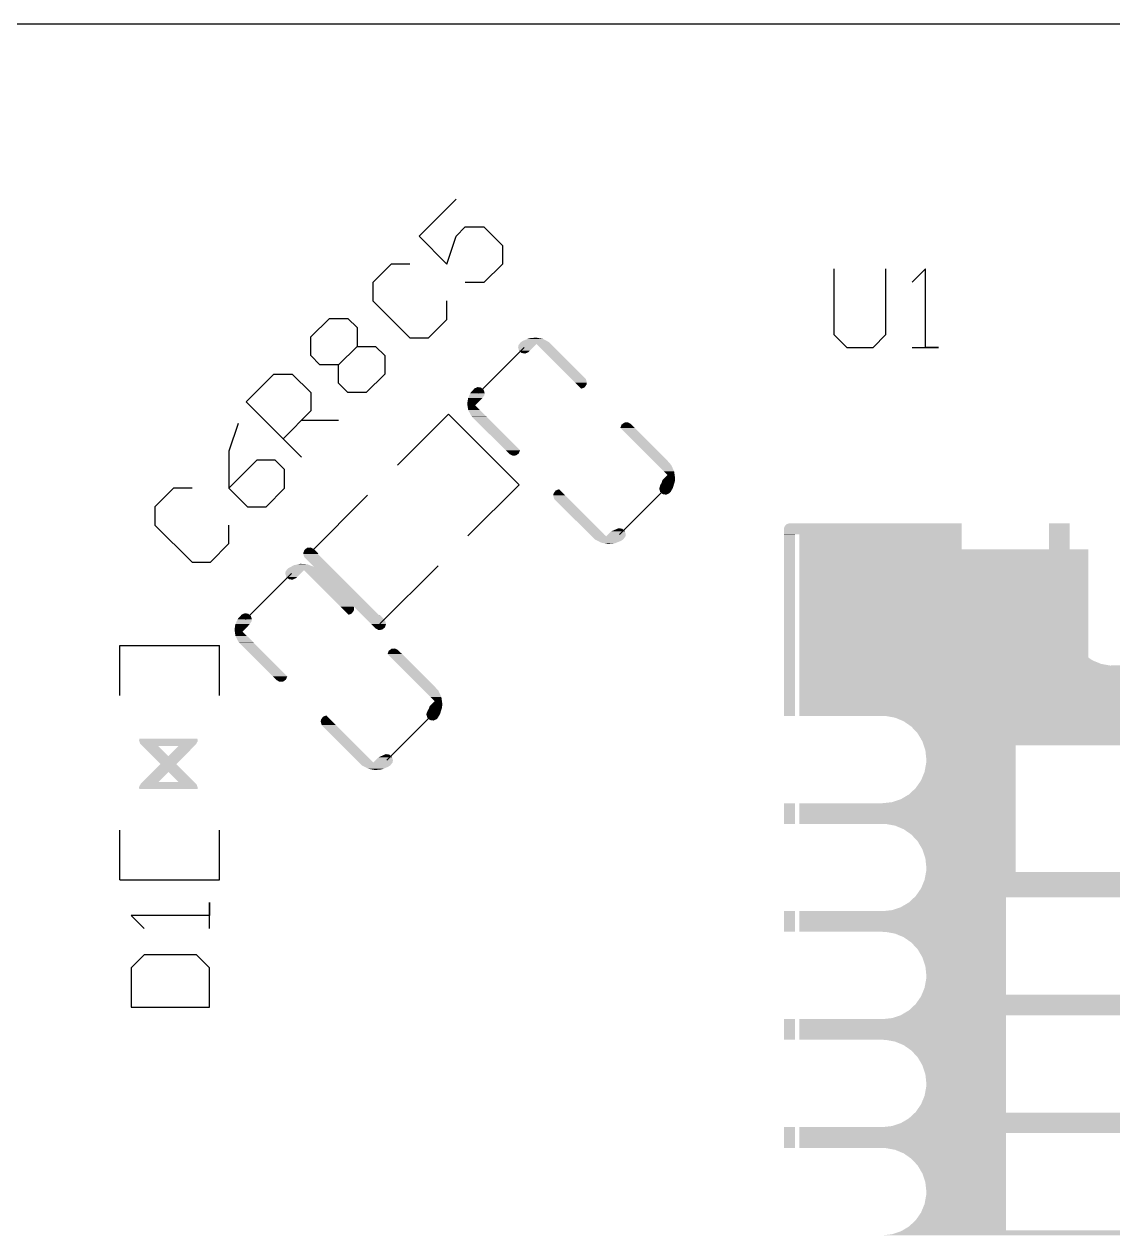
# Model space of a CAD drawing. Extents: x 0 to 3.48, y -0.08 to 2.34.
# Drawn here: x 0.7973 to 1.234, y 1.6562 to 2.1417 of the extents above; entities that cross this region are included whole.
import ezdxf

# ---------------------------------------------------------------- set-up
doc = ezdxf.new("R2010")
doc.units = 0
for name, color, linetype in [('GBS', 7, 'Continuous'), ('GKO', 7, 'Continuous'), ('GTO', 7, 'Continuous')]:
    doc.layers.add(name, color=color, linetype=linetype)

msp = doc.modelspace()

# ---------------------------------------------------------------- linework, layer by layer
at = {"layer": 'GBS'}
msp.add_lwpolyline([(2.342, 2.1417), (0.5714, 2.1417), (0.5602, 2.1334), (0.5049, 2.0881), (0.452, 2.04), (0.4014, 1.9895), (0.3533, 1.9365), (0.308, 1.8812), (0.2654, 1.8237), (0.2256, 1.7643), (0.1889, 1.7029), (0.1552, 1.6398), (0.1246, 1.5752), (0.0972, 1.5091), (0.0731, 1.4418), (0.0524, 1.3733), (0.035, 1.304), (0.021, 1.2338), (0.0105, 1.1631)], dxfattribs=at)
msp.add_lwpolyline([(2.342, 2.1417), (0.5714, 2.1417), (0.5602, 2.1334), (0.5049, 2.0881), (0.452, 2.04), (0.4014, 1.9895), (0.3533, 1.9365), (0.308, 1.8812), (0.2654, 1.8237), (0.2256, 1.7643), (0.1889, 1.7029), (0.1552, 1.6398), (0.1246, 1.5752), (0.0972, 1.5091), (0.0731, 1.4418), (0.0524, 1.3733), (0.035, 1.304), (0.021, 1.2338), (0.0105, 1.1631)], dxfattribs=at)
for points in [[(1.15005, 1.87285), (1.15005, 1.93115), (1.22415, 1.87285), (1.22415, 1.93115)], [(1.15006, 1.93115), (1.15006, 1.93115), (1.22415, 1.93115), (1.15006, 1.93115)]]:
    msp.add_solid(points, dxfattribs=at)
at = {"layer": 'GKO'}
msp.add_lwpolyline([(2.342, 2.1417), (0.5714, 2.1417), (0.5602, 2.1334), (0.5049, 2.0881), (0.452, 2.04), (0.4014, 1.9895), (0.3533, 1.9365), (0.308, 1.8812), (0.2654, 1.8237), (0.2256, 1.7643), (0.1889, 1.7029), (0.1552, 1.6398), (0.1246, 1.5752), (0.0972, 1.5091), (0.0731, 1.4418), (0.0524, 1.3733), (0.035, 1.304), (0.021, 1.2338), (0.0105, 1.1631)], dxfattribs=at)
msp.add_lwpolyline([(2.342, 2.1417), (0.5714, 2.1417), (0.5602, 2.1334), (0.5049, 2.0881), (0.452, 2.04), (0.4014, 1.9895), (0.3533, 1.9365), (0.308, 1.8812), (0.2654, 1.8237), (0.2256, 1.7643), (0.1889, 1.7029), (0.1552, 1.6398), (0.1246, 1.5752), (0.0972, 1.5091), (0.0731, 1.4418), (0.0524, 1.3733), (0.035, 1.304), (0.021, 1.2338), (0.0105, 1.1631)], dxfattribs=at)
at = {"layer": 'GTO'}
for points in [[(0.9705, 2.0715), (0.9557, 2.0567), (0.9668, 2.0455), (0.9705, 2.0567), (0.9742, 2.0604), (0.9817, 2.0604), (0.9891, 2.053), (0.9891, 2.0455), (0.9817, 2.0381), (0.9742, 2.0381)], [(0.952, 2.0455), (0.9445, 2.0455), (0.9371, 2.0381), (0.9371, 2.0307), (0.952, 2.0159), (0.9594, 2.0159), (0.9668, 2.0233), (0.9668, 2.0307)], [(1.1221, 2.0436), (1.1221, 2.0173), (1.1273, 2.0121), (1.1378, 2.0121), (1.143, 2.0173), (1.143, 2.0436)], [(1.1535, 2.0121), (1.164, 2.0121), (1.1588, 2.0121), (1.1588, 2.0436), (1.1535, 2.0383)], [(0.9122, 2.0088), (0.9122, 2.0163), (0.9197, 2.0237), (0.9271, 2.0237), (0.9308, 2.02), (0.9308, 2.0125), (0.9382, 2.0125), (0.9419, 2.0088), (0.9419, 2.0014), (0.9345, 1.994), (0.9271, 1.994), (0.9234, 1.9977), (0.9234, 2.0051), (0.9159, 2.0051), (0.9122, 2.0088)], [(0.9234, 2.0051), (0.9308, 2.0125)], [(0.9795, 1.9937), (0.9979, 2.0121)], [(0.9085, 1.968), (0.8863, 1.9903), (0.8974, 2.0014), (0.9048, 2.0014), (0.9122, 1.994), (0.9122, 1.9866), (0.9011, 1.9754)], [(0.8831, 1.9816), (0.8794, 1.9705), (0.8794, 1.9556), (0.8868, 1.9482), (0.8943, 1.9482), (0.9017, 1.9556), (0.9017, 1.9631), (0.898, 1.9668), (0.8906, 1.9668), (0.8794, 1.9556)], [(0.9085, 1.9829), (0.9234, 1.9829)], [(0.947, 1.9648), (0.9675, 1.9853)], [(0.9675, 1.9853), (0.9958, 1.957)], [(0.9753, 1.9365), (0.9958, 1.957)], [(0.8646, 1.9556), (0.8572, 1.9556), (0.8497, 1.9482), (0.8497, 1.9408), (0.8646, 1.926), (0.872, 1.926), (0.8794, 1.9334), (0.8794, 1.9408)], [(0.9117, 1.9294), (0.935, 1.9528)], [(1.0361, 1.9371), (1.0545, 1.9555)], [(0.9399, 1.9012), (0.9633, 1.9245)], [(0.8861, 1.903), (0.9045, 1.9214)], [(0.8356, 1.8925), (0.8756, 1.8925)], [(0.8356, 1.8725), (0.8356, 1.8925)], [(0.8756, 1.8725), (0.8756, 1.8925)], [(0.9427, 1.8465), (0.9611, 1.8649)], [(0.8356, 1.7985), (0.8356, 1.8185)], [(0.8756, 1.7985), (0.8756, 1.8185)], [(0.8356, 1.7985), (0.8756, 1.7985)], [(0.8716, 1.779), (0.8716, 1.7895), (0.8716, 1.7843), (0.8402, 1.7843), (0.8454, 1.779)], [(0.8402, 1.7475), (0.8716, 1.7475), (0.8716, 1.7633), (0.8664, 1.7685), (0.8454, 1.7685), (0.8402, 1.7633), (0.8402, 1.7475)]]:
    msp.add_lwpolyline(points, dxfattribs=at)
for points in [[(0.99726, 2.01468), (0.99928, 2.01552), (1.00688, 2.01468), (1.00525, 2.01552)], [(0.99928, 2.01552), (0.9998, 2.01574), (1.00525, 2.01552), (1.00408, 2.01574)], [(0.9998, 2.01574), (1.00254, 2.01602), (1.00408, 2.01574), (1.00254, 2.01602)], [(0.9954, 2.0121), (0.99556, 2.01297), (1.00148, 2.0121), (1.00235, 2.01297)], [(0.99579, 2.01076), (0.9954, 2.0121), (1.00014, 2.01076), (1.00148, 2.0121)], [(0.99556, 2.01297), (0.99589, 2.01341), (1.00235, 2.01297), (1.0028, 2.01341)], [(0.99632, 2.0103), (0.99579, 2.01076), (0.99968, 2.0103), (1.00014, 2.01076)], [(0.99589, 2.01341), (0.99639, 2.01409), (1.00858, 2.01341), (1.00787, 2.01409)], [(0.99653, 2.01011), (0.99632, 2.0103), (0.99941, 2.01011), (0.99968, 2.0103)], [(0.99639, 2.01409), (0.99664, 2.01426), (1.00787, 2.01409), (1.0077, 2.01426)], [(0.99685, 2.00983), (0.99653, 2.01011), (0.99875, 2.00983), (0.99941, 2.01011)], [(0.99664, 2.01426), (0.99726, 2.01468), (1.0077, 2.01426), (1.00688, 2.01468)], [(1.00387, 2.01235), (1.00281, 2.01341), (1.00969, 2.01235), (1.00858, 2.01341)], [(1.00388, 2.01234), (1.00387, 2.01235), (1.00969, 2.01234), (1.00969, 2.01235)], [(1.01645, 1.99977), (1.00388, 2.01234), (1.02227, 1.99977), (1.00969, 2.01234)], [(0.99823, 2.00962), (0.99685, 2.00983), (0.99823, 2.00962), (0.99875, 2.00983)], [(0.97737, 1.99504), (0.97791, 1.99563), (0.98161, 1.99504), (0.98094, 1.99563)], [(0.97791, 1.99563), (0.97869, 1.99597), (0.98094, 1.99563), (0.98056, 1.99597)], [(0.97869, 1.99597), (0.97917, 1.99618), (0.98056, 1.99597), (0.97917, 1.99618)], [(1.01688, 1.99934), (1.01645, 1.99977), (1.02261, 1.99934), (1.02227, 1.99977)], [(1.01822, 1.998), (1.01688, 1.99934), (1.023, 1.998), (1.02261, 1.99934)], [(1.01908, 1.99714), (1.01822, 1.998), (1.02285, 1.99714), (1.023, 1.998)], [(1.02021, 1.99601), (1.01908, 1.99714), (1.02202, 1.99601), (1.02285, 1.99714)], [(1.02071, 1.99551), (1.02021, 1.99601), (1.02072, 1.99551), (1.02202, 1.99601)], [(1.02071, 1.99551), (1.02071, 1.99551), (1.02071, 1.99551), (1.02072, 1.99551)], [(0.975, 1.98945), (0.97525, 1.99112), (0.97884, 1.98945), (0.9805, 1.99112)], [(0.97525, 1.99112), (0.97526, 1.99118), (0.9805, 1.99112), (0.98054, 1.99118)], [(0.97526, 1.99118), (0.97534, 1.99177), (0.98054, 1.99118), (0.98109, 1.99177)], [(0.97534, 1.99177), (0.97535, 1.99179), (0.98109, 1.99177), (0.98111, 1.99179)], [(0.97535, 1.99179), (0.9759, 1.99293), (0.98111, 1.99179), (0.98188, 1.99293)], [(0.9759, 1.99293), (0.97628, 1.9937), (0.98188, 1.99293), (0.982, 1.9937)], [(0.97628, 1.9937), (0.97646, 1.99406), (0.982, 1.9937), (0.9819, 1.99406)], [(0.97646, 1.99406), (0.97737, 1.99504), (0.9819, 1.99406), (0.98161, 1.99504)], [(0.9751, 1.98881), (0.975, 1.98945), (0.97819, 1.98881), (0.97884, 1.98945)], [(0.9751, 1.9888), (0.9751, 1.98881), (0.97819, 1.9888), (0.97819, 1.98881)], [(0.9751, 1.98879), (0.9751, 1.9888), (0.97819, 1.98879), (0.97819, 1.9888)], [(0.9754, 1.98696), (0.9751, 1.98879), (0.98002, 1.98696), (0.97819, 1.98879)], [(0.97655, 1.98472), (0.9754, 1.98696), (0.98226, 1.98472), (0.98002, 1.98696)], [(0.97689, 1.98428), (0.97655, 1.98472), (0.9827, 1.98428), (0.98226, 1.98472)], [(0.97704, 1.98413), (0.97689, 1.98428), (0.98286, 1.98413), (0.9827, 1.98428)], [(0.99046, 1.9708), (0.97704, 1.98413), (0.99618, 1.9708), (0.98286, 1.98413)], [(1.03641, 1.97981), (1.03692, 1.98113), (1.04221, 1.97981), (1.04091, 1.98113)], [(1.03692, 1.98113), (1.03725, 1.98136), (1.04091, 1.98113), (1.04068, 1.98136)], [(1.03725, 1.98136), (1.03805, 1.98195), (1.04068, 1.98136), (1.03961, 1.98195)], [(1.03805, 1.98195), (1.03945, 1.98204), (1.03961, 1.98195), (1.03945, 1.98204)], [(1.04893, 1.96729), (1.03641, 1.97981), (1.05465, 1.96729), (1.04222, 1.97981)], [(1.03641, 1.97981), (1.03641, 1.97981), (1.04222, 1.97981), (1.04221, 1.97981)], [(0.99168, 1.96959), (0.99046, 1.9708), (0.99569, 1.96959), (0.99618, 1.9708)], [(0.99194, 1.96933), (0.99168, 1.96959), (0.99534, 1.96933), (0.99569, 1.96959)], [(0.99299, 1.96875), (0.99194, 1.96933), (0.99457, 1.96875), (0.99534, 1.96933)], [(0.99317, 1.96866), (0.99299, 1.96875), (0.99317, 1.96866), (0.99457, 1.96875)], [(1.04921, 1.96701), (1.04893, 1.96729), (1.05499, 1.96701), (1.05465, 1.96729)], [(1.05128, 1.96494), (1.04921, 1.96701), (1.05682, 1.96494), (1.05499, 1.96701)], [(1.05379, 1.96243), (1.05128, 1.96494), (1.05798, 1.96243), (1.05682, 1.96494)], [(1.05532, 1.9609), (1.05379, 1.96243), (1.05821, 1.9609), (1.05798, 1.96243)], [(1.05203, 1.95557), (1.05249, 1.95698), (1.05745, 1.95557), (1.05788, 1.95698)], [(1.05249, 1.95698), (1.05294, 1.95773), (1.05788, 1.95698), (1.05812, 1.95773)], [(1.05294, 1.95773), (1.05309, 1.95821), (1.05812, 1.95773), (1.05827, 1.95821)], [(1.05309, 1.95821), (1.05331, 1.95889), (1.05827, 1.95821), (1.05832, 1.95889)], [(1.05331, 1.95889), (1.05412, 1.9597), (1.05832, 1.95889), (1.05838, 1.9597)], [(1.05412, 1.9597), (1.05532, 1.96089), (1.05838, 1.9597), (1.05821, 1.96089)], [(1.05532, 1.96089), (1.05532, 1.9609), (1.05821, 1.96089), (1.05821, 1.9609)], [(1.0095, 1.9527), (1.00965, 1.95356), (1.01428, 1.9527), (1.01342, 1.95356)], [(1.00989, 1.95136), (1.0095, 1.9527), (1.01563, 1.95136), (1.01428, 1.9527)], [(1.00965, 1.95356), (1.01048, 1.95469), (1.01342, 1.95356), (1.0123, 1.95469)], [(1.01048, 1.95469), (1.01179, 1.95519), (1.0123, 1.95469), (1.01179, 1.95519)], [(1.052, 1.9555), (1.05203, 1.95557), (1.0574, 1.9555), (1.05745, 1.95557)], [(1.05239, 1.95416), (1.052, 1.9555), (1.0566, 1.95416), (1.0574, 1.9555)], [(1.05255, 1.95402), (1.05239, 1.95416), (1.05651, 1.95402), (1.0566, 1.95416)], [(1.05304, 1.95359), (1.05255, 1.95402), (1.05611, 1.95359), (1.05651, 1.95402)], [(1.05345, 1.95323), (1.05304, 1.95359), (1.05531, 1.95323), (1.05611, 1.95359)], [(1.05483, 1.95302), (1.05345, 1.95323), (1.05483, 1.95302), (1.05531, 1.95323)], [(1.01024, 1.95093), (1.00989, 1.95136), (1.01606, 1.95093), (1.01563, 1.95136)], [(1.02431, 1.93696), (1.01024, 1.95093), (1.03003, 1.93696), (1.01606, 1.95093)], [(1.03152, 1.9371), (1.03271, 1.93829), (1.0386, 1.9371), (1.03825, 1.93829)], [(1.03271, 1.93829), (1.03307, 1.93844), (1.03825, 1.93829), (1.03821, 1.93844)], [(1.03307, 1.93844), (1.03462, 1.93911), (1.03821, 1.93844), (1.03745, 1.93911)], [(1.03462, 1.93911), (1.03525, 1.93937), (1.03745, 1.93911), (1.03716, 1.93937)], [(1.03525, 1.93937), (1.03577, 1.93958), (1.03716, 1.93937), (1.03577, 1.93958)], [(1.10205, 1.9393), (1.10221, 1.94012), (1.1734, 1.9393), (1.1734, 1.94012)], [(1.10205, 1.93705), (1.10205, 1.9393), (1.1734, 1.93705), (1.1734, 1.9393)], [(1.10221, 1.94012), (1.10303, 1.94116), (1.1734, 1.94012), (1.1734, 1.94116)], [(1.10303, 1.94116), (1.1043, 1.94155), (1.1734, 1.94116), (1.1734, 1.94155)], [(1.1043, 1.94155), (1.1043, 1.94155), (1.1734, 1.94155), (1.1043, 1.94155)], [(1.2084, 1.9019), (1.2084, 1.94155), (1.2167, 1.9019), (1.2167, 1.94155)], [(1.2084, 1.94155), (1.2084, 1.94155), (1.2167, 1.94155), (1.2084, 1.94155)], [(1.02431, 1.93695), (1.02431, 1.93696), (1.03003, 1.93695), (1.03003, 1.93696)], [(1.025, 1.93629), (1.02431, 1.93695), (1.0307, 1.93629), (1.03003, 1.93695)], [(1.02509, 1.9362), (1.025, 1.93629), (1.03843, 1.9362), (1.03845, 1.93629)], [(1.02624, 1.93509), (1.02509, 1.9362), (1.03758, 1.93509), (1.03843, 1.9362)], [(1.0263, 1.93503), (1.02624, 1.93509), (1.0375, 1.93503), (1.03758, 1.93509)], [(1.02723, 1.93454), (1.0263, 1.93503), (1.03676, 1.93454), (1.0375, 1.93503)], [(1.02875, 1.93376), (1.02723, 1.93454), (1.03483, 1.93376), (1.03676, 1.93454)], [(1.03006, 1.9335), (1.02875, 1.93376), (1.03421, 1.9335), (1.03483, 1.93376)], [(1.03146, 1.93323), (1.03006, 1.9335), (1.03146, 1.93323), (1.03421, 1.9335)], [(1.03071, 1.93629), (1.03152, 1.9371), (1.03845, 1.93629), (1.0386, 1.9371)], [(1.10205, 1.93704), (1.10205, 1.93705), (1.10655, 1.93704), (1.10656, 1.93705)], [(1.10205, 1.93705), (1.10205, 1.93705), (1.10656, 1.93705), (1.10824, 1.93705)], [(1.10205, 1.8643), (1.10205, 1.93704), (1.10655, 1.8643), (1.10655, 1.93704)], [(1.10825, 1.93704), (1.10824, 1.93705), (1.1734, 1.93704), (1.1734, 1.93705)], [(1.10825, 1.9019), (1.10825, 1.93704), (1.1734, 1.9019), (1.1734, 1.93704)], [(0.9092, 1.9294), (0.90921, 1.92961), (0.91524, 1.9294), (0.91502, 1.92961)], [(0.90921, 1.92938), (0.9092, 1.9294), (0.91526, 1.92938), (0.91524, 1.9294)], [(0.90921, 1.92961), (0.90972, 1.93092), (0.91502, 1.92961), (0.91372, 1.93092)], [(0.90926, 1.92921), (0.90921, 1.92938), (0.91509, 1.92921), (0.91526, 1.92938)], [(0.90926, 1.9292), (0.90926, 1.92921), (0.91509, 1.9292), (0.91509, 1.92921)], [(0.90926, 1.92919), (0.90926, 1.9292), (0.91509, 1.92919), (0.91509, 1.9292)], [(0.90959, 1.92806), (0.90926, 1.92919), (0.91623, 1.92806), (0.91509, 1.92919)], [(0.90993, 1.92763), (0.90959, 1.92806), (0.91665, 1.92763), (0.91623, 1.92806)], [(0.90972, 1.93092), (0.91005, 1.93117), (0.91372, 1.93092), (0.91347, 1.93117)], [(0.91345, 1.92412), (0.90993, 1.92763), (0.92017, 1.92412), (0.91665, 1.92763)], [(0.91005, 1.93117), (0.91084, 1.93175), (0.91347, 1.93117), (0.91241, 1.93175)], [(0.91084, 1.93175), (0.91224, 1.93184), (0.91241, 1.93175), (0.91224, 1.93184)], [(0.90216, 1.92227), (0.90249, 1.92271), (0.90905, 1.92227), (0.9095, 1.92271)], [(0.90249, 1.92271), (0.90299, 1.92339), (0.92157, 1.92271), (0.92089, 1.92339)], [(0.90299, 1.92339), (0.90429, 1.9241), (0.92089, 1.92339), (0.92018, 1.9241)], [(0.90429, 1.9241), (0.90543, 1.92473), (0.91344, 1.9241), (0.91181, 1.92473)], [(0.90543, 1.92473), (0.90712, 1.9251), (0.91181, 1.92473), (0.91087, 1.9251)], [(0.90712, 1.9251), (0.90812, 1.92531), (0.91087, 1.9251), (0.90812, 1.92531)], [(0.92415, 1.90807), (0.90951, 1.92271), (0.93621, 1.90807), (0.92157, 1.92271)], [(0.91344, 1.9241), (0.91345, 1.92411), (0.92018, 1.9241), (0.92017, 1.92411)], [(0.91345, 1.92411), (0.91345, 1.92412), (0.92017, 1.92411), (0.92017, 1.92412)], [(0.902, 1.9214), (0.90216, 1.92227), (0.90818, 1.9214), (0.90905, 1.92227)], [(0.90239, 1.92006), (0.902, 1.9214), (0.90684, 1.92006), (0.90818, 1.9214)], [(0.90274, 1.91975), (0.90239, 1.92006), (0.90653, 1.91975), (0.90684, 1.92006)], [(0.90313, 1.91941), (0.90274, 1.91975), (0.90601, 1.91941), (0.90653, 1.91975)], [(0.90345, 1.91913), (0.90313, 1.91941), (0.90535, 1.91913), (0.90601, 1.91941)], [(0.90483, 1.91892), (0.90345, 1.91913), (0.90483, 1.91892), (0.90535, 1.91913)], [(0.92416, 1.90807), (0.92415, 1.90807), (0.92948, 1.90807), (0.9295, 1.90807)], [(0.92492, 1.9073), (0.92416, 1.90807), (0.9296, 1.9073), (0.92948, 1.90807)], [(0.93298, 1.90459), (0.9295, 1.90807), (0.9397, 1.90459), (0.93621, 1.90807)], [(0.88289, 1.903), (0.88307, 1.90336), (0.8886, 1.903), (0.8885, 1.90336)], [(0.88307, 1.90336), (0.88397, 1.90434), (0.8885, 1.90336), (0.88821, 1.90434)], [(0.88397, 1.90434), (0.8845, 1.90492), (0.88821, 1.90434), (0.88755, 1.90492)], [(0.8845, 1.90492), (0.88529, 1.90527), (0.88755, 1.90492), (0.88716, 1.90527)], [(0.88529, 1.90527), (0.88577, 1.90548), (0.88716, 1.90527), (0.88577, 1.90548)], [(0.92569, 1.90653), (0.92492, 1.9073), (0.92948, 1.90653), (0.9296, 1.9073)], [(0.92685, 1.90537), (0.92569, 1.90653), (0.92869, 1.90537), (0.92948, 1.90653)], [(0.9274, 1.90482), (0.92685, 1.90537), (0.92741, 1.90482), (0.92869, 1.90537)], [(0.9274, 1.90482), (0.9274, 1.90482), (0.9274, 1.90482), (0.92741, 1.90482)], [(0.9346, 1.90297), (0.93298, 1.90459), (0.94167, 1.90297), (0.94005, 1.90459)], [(0.93971, 1.90459), (0.93988, 1.90476), (0.94005, 1.90459), (0.93988, 1.90476)], [(0.88163, 1.8988), (0.88184, 1.9002), (0.88558, 1.8988), (0.88699, 1.9002)], [(0.88175, 1.89811), (0.88163, 1.8988), (0.88489, 1.89811), (0.88558, 1.8988)], [(0.88184, 1.9002), (0.88188, 1.9005), (0.88699, 1.9002), (0.88717, 1.9005)], [(0.88188, 1.9005), (0.88197, 1.90108), (0.88717, 1.9005), (0.8877, 1.90108)], [(0.88197, 1.90109), (0.88253, 1.90224), (0.88771, 1.90109), (0.88848, 1.90224)], [(0.88197, 1.90108), (0.88197, 1.90109), (0.8877, 1.90108), (0.88771, 1.90109)], [(0.88253, 1.90224), (0.88289, 1.903), (0.88848, 1.90224), (0.8886, 1.903)], [(0.93502, 1.90254), (0.9346, 1.90297), (0.94201, 1.90254), (0.94167, 1.90297)], [(0.93637, 1.9012), (0.93502, 1.90254), (0.9424, 1.9012), (0.94201, 1.90254)], [(0.93658, 1.90099), (0.93637, 1.9012), (0.94239, 1.90099), (0.9424, 1.9012)], [(0.93789, 1.89968), (0.93658, 1.90099), (0.94189, 1.89968), (0.94239, 1.90099)], [(0.93813, 1.89943), (0.93789, 1.89968), (0.94155, 1.89943), (0.94189, 1.89968)], [(0.93919, 1.89885), (0.93813, 1.89943), (0.94076, 1.89885), (0.94155, 1.89943)], [(0.93936, 1.89876), (0.93919, 1.89885), (0.93936, 1.89876), (0.94076, 1.89885)], [(1.10825, 1.89819), (1.10825, 1.9019), (1.17381, 1.89819), (1.1734, 1.9019)], [(1.2079, 1.89819), (1.20822, 1.89944), (1.21711, 1.89819), (1.21697, 1.89944)], [(1.20822, 1.89944), (1.2084, 1.9019), (1.21697, 1.89944), (1.2167, 1.9019)], [(0.88175, 1.8981), (0.88175, 1.89811), (0.88489, 1.8981), (0.88489, 1.89811)], [(0.88175, 1.89809), (0.88175, 1.8981), (0.88489, 1.89809), (0.88489, 1.8981)], [(0.88203, 1.89631), (0.88175, 1.89809), (0.88667, 1.89631), (0.88489, 1.89809)], [(0.88318, 1.89408), (0.88203, 1.89631), (0.88891, 1.89408), (0.88667, 1.89631)], [(0.88348, 1.8937), (0.88318, 1.89408), (0.88928, 1.8937), (0.88891, 1.89408)], [(0.88363, 1.89353), (0.88348, 1.8937), (0.88945, 1.89353), (0.88928, 1.8937)], [(0.89698, 1.88019), (0.88363, 1.89353), (0.90279, 1.88019), (0.88945, 1.89353)], [(1.10825, 1.89464), (1.10825, 1.89819), (1.175, 1.89464), (1.17381, 1.89819)], [(1.10825, 1.89144), (1.10825, 1.89464), (1.17691, 1.89144), (1.175, 1.89464)], [(1.20562, 1.89248), (1.2067, 1.89464), (1.21959, 1.89248), (1.2183, 1.89464)], [(1.2067, 1.89464), (1.20729, 1.89582), (1.2183, 1.89464), (1.2179, 1.89582)], [(1.20729, 1.89582), (1.2079, 1.89819), (1.2179, 1.89582), (1.21711, 1.89819)], [(0.94301, 1.88911), (0.94351, 1.89041), (0.94884, 1.88911), (0.94753, 1.89041)], [(0.95543, 1.87669), (0.94301, 1.88911), (0.96135, 1.87669), (0.94884, 1.88911)], [(0.94351, 1.89041), (0.94387, 1.89067), (0.94753, 1.89041), (0.94726, 1.89067)], [(0.94387, 1.89067), (0.94464, 1.89124), (0.94726, 1.89067), (0.94621, 1.89124)], [(0.94464, 1.89124), (0.94603, 1.89134), (0.94621, 1.89124), (0.94603, 1.89134)], [(1.10825, 1.88871), (1.10825, 1.89144), (1.17947, 1.88871), (1.17691, 1.89144)], [(1.10825, 1.88658), (1.10825, 1.88871), (1.18254, 1.88658), (1.17947, 1.88871)], [(1.20036, 1.88723), (1.20219, 1.88871), (1.2249, 1.88723), (1.22277, 1.88871)], [(1.20219, 1.88871), (1.20327, 1.88958), (1.22277, 1.88871), (1.22195, 1.88958)], [(1.20327, 1.88958), (1.20477, 1.89144), (1.22195, 1.88958), (1.22021, 1.89144)], [(1.20477, 1.89144), (1.20562, 1.89248), (1.22021, 1.89144), (1.21959, 1.89248)], [(1.10825, 1.88516), (1.10825, 1.88658), (1.18599, 1.88516), (1.18254, 1.88658)], [(1.10825, 1.8845), (1.10825, 1.88516), (1.18967, 1.8845), (1.18599, 1.88516)], [(1.10825, 1.8643), (1.10825, 1.8845), (1.80115, 1.8643), (1.80115, 1.8845)], [(1.18967, 1.8845), (1.1934, 1.88463), (1.23297, 1.8845), (1.23221, 1.88463)], [(1.1934, 1.88463), (1.19545, 1.88516), (1.23221, 1.88463), (1.22929, 1.88516)], [(1.19545, 1.88516), (1.19702, 1.88556), (1.22929, 1.88516), (1.22832, 1.88556)], [(1.19702, 1.88556), (1.19906, 1.88658), (1.22832, 1.88556), (1.22584, 1.88658)], [(1.19906, 1.88658), (1.20036, 1.88723), (1.22584, 1.88658), (1.2249, 1.88723)], [(1.23297, 1.8845), (1.2367, 1.88463), (1.27627, 1.8845), (1.27551, 1.88463)], [(0.89829, 1.87888), (0.89698, 1.88019), (0.90229, 1.87888), (0.90279, 1.88019)], [(0.89853, 1.87863), (0.89829, 1.87888), (0.90195, 1.87863), (0.90229, 1.87888)], [(0.89959, 1.87805), (0.89853, 1.87863), (0.90116, 1.87805), (0.90195, 1.87863)], [(0.89976, 1.87796), (0.89959, 1.87805), (0.89976, 1.87796), (0.90116, 1.87805)], [(0.95544, 1.87668), (0.95543, 1.87669), (0.96136, 1.87668), (0.96135, 1.87669)], [(0.95773, 1.87439), (0.95544, 1.87668), (0.96345, 1.87439), (0.96136, 1.87668)], [(0.96024, 1.87188), (0.95773, 1.87439), (0.96461, 1.87188), (0.96345, 1.87439)], [(0.96192, 1.8702), (0.96024, 1.87188), (0.96485, 1.8702), (0.96461, 1.87188)], [(0.96086, 1.86914), (0.96192, 1.87019), (0.96501, 1.86914), (0.96485, 1.87019)], [(0.96192, 1.87019), (0.96192, 1.8702), (0.96485, 1.87019), (0.96485, 1.8702)], [(0.91711, 1.86393), (0.9184, 1.86448), (0.91895, 1.86393), (0.9184, 1.86448)], [(0.9586, 1.86498), (0.95861, 1.86508), (0.96406, 1.86498), (0.96409, 1.86508)], [(0.9586, 1.8649), (0.9586, 1.86498), (0.96401, 1.8649), (0.96406, 1.86498)], [(0.95899, 1.86356), (0.9586, 1.8649), (0.9632, 1.86356), (0.96401, 1.8649)], [(0.95861, 1.86508), (0.9591, 1.86639), (0.96409, 1.86508), (0.9645, 1.86639)], [(0.9591, 1.86639), (0.95955, 1.86714), (0.9645, 1.86639), (0.96474, 1.86714)], [(0.95955, 1.86714), (0.95971, 1.86762), (0.96474, 1.86714), (0.96488, 1.86762)], [(0.95971, 1.86762), (0.95991, 1.86818), (0.96488, 1.86762), (0.96493, 1.86818)], [(0.95991, 1.86818), (0.96086, 1.86914), (0.96493, 1.86818), (0.96501, 1.86914)], [(0.9162, 1.862), (0.91632, 1.86277), (0.92088, 1.862), (0.92011, 1.86277)], [(0.91659, 1.86066), (0.9162, 1.862), (0.92223, 1.86066), (0.92088, 1.862)], [(0.91632, 1.86277), (0.91711, 1.86393), (0.92011, 1.86277), (0.91895, 1.86393)], [(0.91693, 1.86023), (0.91659, 1.86066), (0.92265, 1.86023), (0.92223, 1.86066)], [(0.93091, 1.84626), (0.91693, 1.86023), (0.93663, 1.84626), (0.92265, 1.86023)], [(0.95916, 1.86341), (0.95899, 1.86356), (0.96311, 1.86341), (0.9632, 1.86356)], [(0.95964, 1.86299), (0.95916, 1.86341), (0.96271, 1.86299), (0.96311, 1.86341)], [(0.96005, 1.86263), (0.95964, 1.86299), (0.96191, 1.86263), (0.96271, 1.86299)], [(0.96143, 1.86242), (0.96005, 1.86263), (0.96143, 1.86242), (0.96191, 1.86263)], [(1.14299, 1.86425), (1.1417, 1.8643), (1.75926, 1.86425), (1.7597, 1.8643)], [(1.14491, 1.8639), (1.14299, 1.86425), (1.75599, 1.8639), (1.75926, 1.86425)], [(1.14666, 1.86358), (1.14491, 1.8639), (1.75503, 1.86358), (1.75599, 1.8639)], [(1.14873, 1.86272), (1.14666, 1.86358), (1.75244, 1.86272), (1.75503, 1.86358)], [(1.15011, 1.86215), (1.14873, 1.86272), (1.75147, 1.86215), (1.75244, 1.86272)], [(1.15202, 1.86082), (1.15011, 1.86215), (1.74923, 1.86082), (1.75147, 1.86215)], [(1.15318, 1.86001), (1.15202, 1.86082), (1.74836, 1.86001), (1.74923, 1.86082)], [(1.15479, 1.85828), (1.15318, 1.86001), (1.74649, 1.85828), (1.74836, 1.86001)], [(0.84335, 1.8545), (0.84346, 1.8552), (0.86685, 1.8545), (0.86674, 1.8552)], [(0.84346, 1.8552), (0.84346, 1.8552), (0.86674, 1.8552), (0.84346, 1.8552)], [(1.15572, 1.85728), (1.15479, 1.85828), (1.74579, 1.85728), (1.74649, 1.85828)], [(1.15694, 1.85521), (1.15572, 1.85728), (1.74435, 1.85521), (1.74579, 1.85728)], [(1.15762, 1.85406), (1.15694, 1.85521), (1.74388, 1.85406), (1.74435, 1.85521)], [(0.84348, 1.85408), (0.84335, 1.8545), (0.86681, 1.85408), (0.86685, 1.8545)], [(0.84374, 1.85323), (0.84348, 1.85408), (0.86636, 1.85323), (0.86681, 1.85408)], [(0.84401, 1.85291), (0.84374, 1.85323), (0.86619, 1.85291), (0.86636, 1.85323)], [(0.84467, 1.85225), (0.84401, 1.85291), (0.86553, 1.85225), (0.86619, 1.85291)], [(0.84468, 1.85224), (0.84467, 1.85225), (0.85105, 1.85224), (0.85105, 1.85225)], [(0.84873, 1.84819), (0.84468, 1.85224), (0.8551, 1.84819), (0.85105, 1.85224)], [(0.85511, 1.84819), (0.85916, 1.85224), (0.86147, 1.84819), (0.86552, 1.85224)], [(0.85916, 1.85224), (0.85915, 1.85225), (0.86552, 1.85224), (0.86553, 1.85225)], [(1.15815, 1.85248), (1.15762, 1.85406), (1.74322, 1.85248), (1.74388, 1.85406)], [(1.15815, 1.85247), (1.15815, 1.85248), (1.195, 1.85247), (1.19501, 1.85248)], [(1.1588, 1.85052), (1.15815, 1.85247), (1.195, 1.85052), (1.195, 1.85247)], [(1.1592, 1.8468), (1.1588, 1.85052), (1.195, 1.8468), (1.195, 1.85052)], [(0.85191, 1.84501), (0.84873, 1.84819), (0.85829, 1.84501), (0.86147, 1.84819)], [(0.84873, 1.84181), (0.85191, 1.84499), (0.86147, 1.84181), (0.85829, 1.84499)], [(0.85192, 1.845), (0.85191, 1.84501), (0.85829, 1.845), (0.85829, 1.84501)], [(0.85191, 1.84499), (0.85192, 1.845), (0.85829, 1.84499), (0.85829, 1.845)], [(0.93092, 1.84625), (0.93091, 1.84626), (0.93663, 1.84625), (0.93663, 1.84626)], [(0.93161, 1.84559), (0.93092, 1.84625), (0.9373, 1.84559), (0.93663, 1.84625)], [(0.93273, 1.84451), (0.93161, 1.84559), (0.94421, 1.84451), (0.94501, 1.84559)], [(0.93731, 1.84559), (0.93735, 1.84563), (0.94501, 1.84559), (0.94505, 1.84563)], [(0.93735, 1.84563), (0.93822, 1.8465), (0.94505, 1.84563), (0.9452, 1.8465)], [(0.93822, 1.8465), (0.93939, 1.84767), (0.9452, 1.8465), (0.94486, 1.84767)], [(0.93939, 1.84767), (0.93978, 1.84784), (0.94486, 1.84767), (0.94481, 1.84784)], [(0.93978, 1.84784), (0.94119, 1.84849), (0.94481, 1.84784), (0.94407, 1.84849)], [(0.94119, 1.84849), (0.94186, 1.84877), (0.94407, 1.84849), (0.94376, 1.84877)], [(0.94186, 1.84877), (0.94237, 1.84898), (0.94376, 1.84877), (0.94237, 1.84898)], [(1.15848, 1.84184), (1.15915, 1.84552), (1.195, 1.84184), (1.195, 1.84552)], [(1.15915, 1.84552), (1.1592, 1.8468), (1.195, 1.84552), (1.195, 1.8468)], [(0.84468, 1.83776), (0.84873, 1.84181), (0.85105, 1.83776), (0.8551, 1.84181)], [(0.85916, 1.83776), (0.85511, 1.84181), (0.86552, 1.83776), (0.86147, 1.84181)], [(0.9329, 1.84434), (0.93273, 1.84451), (0.94397, 1.84434), (0.94421, 1.84451)], [(0.93372, 1.84392), (0.9329, 1.84434), (0.94335, 1.84392), (0.94397, 1.84434)], [(0.93535, 1.84308), (0.93372, 1.84392), (0.94133, 1.84308), (0.94335, 1.84392)], [(0.93652, 1.84286), (0.93535, 1.84308), (0.9408, 1.84286), (0.94133, 1.84308)], [(0.93806, 1.84258), (0.93652, 1.84286), (0.93806, 1.84258), (0.9408, 1.84286)], [(1.15705, 1.83839), (1.15848, 1.84184), (1.195, 1.83839), (1.195, 1.84184)], [(0.84335, 1.8355), (0.84339, 1.83592), (0.86685, 1.8355), (0.86672, 1.83592)], [(0.84341, 1.835), (0.84335, 1.8355), (0.8668, 1.835), (0.86685, 1.8355)], [(0.84339, 1.83592), (0.84384, 1.83677), (0.86672, 1.83592), (0.86646, 1.83677)], [(0.84384, 1.83677), (0.84401, 1.83709), (0.86646, 1.83677), (0.86619, 1.83709)], [(0.84401, 1.83709), (0.84467, 1.83775), (0.86619, 1.83709), (0.86553, 1.83775)], [(0.84467, 1.83775), (0.84468, 1.83776), (0.85105, 1.83775), (0.85105, 1.83776)], [(0.85915, 1.83775), (0.85916, 1.83776), (0.86553, 1.83775), (0.86552, 1.83776)], [(1.15218, 1.83278), (1.15491, 1.83532), (1.195, 1.83278), (1.195, 1.83532)], [(1.15491, 1.83532), (1.15705, 1.83839), (1.195, 1.83532), (1.195, 1.83839)], [(1.14542, 1.8297), (1.14896, 1.83088), (1.195, 1.8297), (1.195, 1.83088)], [(1.14896, 1.83088), (1.15218, 1.83278), (1.195, 1.83088), (1.195, 1.83278)], [(1.10205, 1.821), (1.10205, 1.8293), (1.10655, 1.821), (1.10655, 1.8293)], [(1.10205, 1.8293), (1.10205, 1.8293), (1.10655, 1.8293), (1.10205, 1.8293)], [(1.10825, 1.821), (1.10825, 1.8293), (1.195, 1.821), (1.195, 1.8293)], [(1.1417, 1.8293), (1.14542, 1.8297), (1.195, 1.8293), (1.195, 1.8297)], [(1.14299, 1.82095), (1.1417, 1.821), (1.195, 1.82095), (1.195, 1.821)], [(1.14666, 1.82028), (1.14299, 1.82095), (1.195, 1.82028), (1.195, 1.82095)], [(1.15011, 1.81885), (1.14666, 1.82028), (1.195, 1.81885), (1.195, 1.82028)], [(1.15318, 1.81671), (1.15011, 1.81885), (1.195, 1.81671), (1.195, 1.81885)], [(1.15572, 1.81398), (1.15318, 1.81671), (1.195, 1.81398), (1.195, 1.81671)], [(1.15762, 1.81076), (1.15572, 1.81398), (1.195, 1.81076), (1.195, 1.81398)], [(1.1588, 1.80722), (1.15762, 1.81076), (1.195, 1.80722), (1.195, 1.81076)], [(1.1592, 1.8035), (1.1588, 1.80722), (1.195, 1.8035), (1.195, 1.80722)], [(1.15871, 1.79978), (1.15907, 1.80173), (1.7426, 1.79978), (1.74239, 1.80173)], [(1.15907, 1.80173), (1.15915, 1.80222), (1.195, 1.80173), (1.195, 1.80222)], [(1.15907, 1.80173), (1.15907, 1.80173), (1.23399, 1.80173), (1.19501, 1.80173)], [(1.15907, 1.80173), (1.15907, 1.80173), (1.19501, 1.80173), (1.195, 1.80173)], [(1.15915, 1.80222), (1.1592, 1.8035), (1.195, 1.80222), (1.195, 1.8035)], [(1.23399, 1.80173), (1.23399, 1.80173), (1.28119, 1.80173), (1.24221, 1.80173)], [(1.15753, 1.79624), (1.15848, 1.79854), (1.74378, 1.79624), (1.74301, 1.79854)], [(1.15848, 1.79854), (1.15871, 1.79978), (1.74301, 1.79854), (1.7426, 1.79978)], [(1.15434, 1.79149), (1.15435, 1.7915), (1.19113, 1.79149), (1.19114, 1.7915)], [(1.15435, 1.7915), (1.15491, 1.79202), (1.7471, 1.7915), (1.74661, 1.79202)], [(1.15491, 1.79202), (1.15561, 1.79302), (1.74661, 1.79202), (1.74568, 1.79302)], [(1.15561, 1.79302), (1.15705, 1.79509), (1.74568, 1.79302), (1.74446, 1.79509)], [(1.15705, 1.79509), (1.15753, 1.79624), (1.74446, 1.79509), (1.74378, 1.79624)], [(1.14542, 1.7864), (1.14896, 1.78758), (1.19113, 1.7864), (1.19113, 1.78758)], [(1.14896, 1.78758), (1.15218, 1.78948), (1.19113, 1.78758), (1.19113, 1.78948)], [(1.15218, 1.78948), (1.15434, 1.79149), (1.19113, 1.78948), (1.19113, 1.79149)], [(1.10205, 1.7777), (1.10205, 1.786), (1.10655, 1.7777), (1.10655, 1.786)], [(1.10205, 1.786), (1.10205, 1.786), (1.10655, 1.786), (1.10205, 1.786)], [(1.10825, 1.7777), (1.10825, 1.786), (1.19113, 1.7777), (1.19113, 1.786)], [(1.1417, 1.786), (1.14542, 1.7864), (1.19113, 1.786), (1.19113, 1.7864)], [(1.14299, 1.77765), (1.1417, 1.7777), (1.19113, 1.77765), (1.19113, 1.7777)], [(1.14666, 1.77698), (1.14299, 1.77765), (1.19113, 1.77698), (1.19113, 1.77765)], [(1.15011, 1.77555), (1.14666, 1.77698), (1.19113, 1.77555), (1.19113, 1.77698)], [(1.15318, 1.77341), (1.15011, 1.77555), (1.19113, 1.77341), (1.19113, 1.77555)], [(1.15572, 1.77068), (1.15318, 1.77341), (1.19113, 1.77068), (1.19113, 1.77341)], [(1.15762, 1.76746), (1.15572, 1.77068), (1.19113, 1.76746), (1.19113, 1.77068)], [(1.1588, 1.76391), (1.15762, 1.76746), (1.19113, 1.76391), (1.19113, 1.76746)], [(1.1592, 1.7602), (1.1588, 1.76391), (1.19113, 1.7602), (1.19113, 1.76391)], [(1.15848, 1.75524), (1.15915, 1.75892), (1.19113, 1.75524), (1.19113, 1.75892)], [(1.15915, 1.75892), (1.1592, 1.7602), (1.19113, 1.75892), (1.19113, 1.7602)], [(1.15735, 1.75251), (1.15848, 1.75524), (1.19113, 1.75251), (1.19113, 1.75524)], [(1.15218, 1.74618), (1.15491, 1.74872), (1.2659, 1.74618), (1.2659, 1.74872)], [(1.15491, 1.74872), (1.15705, 1.75179), (1.2659, 1.74872), (1.2659, 1.75179)], [(1.15705, 1.75179), (1.15734, 1.7525), (1.2659, 1.75179), (1.2659, 1.7525)], [(1.15734, 1.7525), (1.15735, 1.75251), (1.19113, 1.7525), (1.19113, 1.75251)], [(1.15734, 1.7525), (1.15734, 1.7525), (1.24187, 1.7525), (1.19113, 1.7525)], [(1.1417, 1.7427), (1.14542, 1.7431), (1.19113, 1.7427), (1.19113, 1.7431)], [(1.14542, 1.7431), (1.14871, 1.74419), (1.19113, 1.7431), (1.19113, 1.74419)], [(1.14871, 1.74419), (1.14873, 1.7442), (1.19113, 1.74419), (1.19114, 1.7442)], [(1.14873, 1.7442), (1.14896, 1.74428), (1.2659, 1.7442), (1.2659, 1.74428)], [(1.14896, 1.74428), (1.15218, 1.74618), (1.2659, 1.74428), (1.2659, 1.74618)], [(1.10205, 1.7344), (1.10205, 1.7427), (1.10655, 1.7344), (1.10655, 1.7427)], [(1.10205, 1.7427), (1.10205, 1.7427), (1.10655, 1.7427), (1.10205, 1.7427)], [(1.10825, 1.7344), (1.10825, 1.7427), (1.19113, 1.7344), (1.19113, 1.7427)], [(1.14299, 1.73435), (1.1417, 1.7344), (1.19113, 1.73435), (1.19113, 1.7344)], [(1.14666, 1.73368), (1.14299, 1.73435), (1.19113, 1.73368), (1.19113, 1.73435)], [(1.15011, 1.73225), (1.14666, 1.73368), (1.19113, 1.73225), (1.19113, 1.73368)], [(1.15318, 1.73011), (1.15011, 1.73225), (1.19113, 1.73011), (1.19113, 1.73225)], [(1.15572, 1.72738), (1.15318, 1.73011), (1.19113, 1.72738), (1.19113, 1.73011)], [(1.15762, 1.72416), (1.15572, 1.72738), (1.19113, 1.72416), (1.19113, 1.72738)], [(1.1588, 1.72062), (1.15762, 1.72416), (1.19113, 1.72062), (1.19113, 1.72416)], [(1.1592, 1.7169), (1.1588, 1.72062), (1.19113, 1.7169), (1.19113, 1.72062)], [(1.15848, 1.71194), (1.15915, 1.71562), (1.19113, 1.71194), (1.19113, 1.71562)], [(1.15915, 1.71562), (1.1592, 1.7169), (1.19113, 1.71562), (1.19113, 1.7169)], [(1.15705, 1.70849), (1.15848, 1.71194), (1.19113, 1.70849), (1.19113, 1.71194)], [(1.15304, 1.70369), (1.15467, 1.7052), (1.74823, 1.70369), (1.74682, 1.7052)], [(1.15467, 1.7052), (1.15468, 1.70521), (1.19113, 1.7052), (1.19113, 1.70521)], [(1.15467, 1.7052), (1.15467, 1.7052), (1.24187, 1.7052), (1.19113, 1.7052)], [(1.15468, 1.70521), (1.15491, 1.70542), (1.19113, 1.70521), (1.19113, 1.70542)], [(1.15491, 1.70542), (1.15705, 1.70849), (1.19113, 1.70542), (1.19113, 1.70849)], [(1.10205, 1.691), (1.10205, 1.6994), (1.10655, 1.691), (1.10655, 1.6994)], [(1.10205, 1.6994), (1.10205, 1.6994), (1.10655, 1.6994), (1.10205, 1.6994)], [(1.10825, 1.697), (1.10825, 1.6994), (1.80115, 1.697), (1.80115, 1.6994)], [(1.10825, 1.6994), (1.10825, 1.6994), (1.80115, 1.6994), (1.7597, 1.6994)], [(1.1417, 1.6994), (1.14214, 1.69945), (1.7597, 1.6994), (1.75842, 1.69945)], [(1.14214, 1.69945), (1.14542, 1.6998), (1.75842, 1.69945), (1.75649, 1.6998)], [(1.14542, 1.6998), (1.14638, 1.70012), (1.75649, 1.6998), (1.75474, 1.70012)], [(1.14638, 1.70012), (1.14896, 1.70098), (1.75474, 1.70012), (1.75268, 1.70098)], [(1.14896, 1.70098), (1.14993, 1.70155), (1.75268, 1.70098), (1.75129, 1.70155)], [(1.14993, 1.70155), (1.15218, 1.70288), (1.75129, 1.70155), (1.74938, 1.70288)], [(1.15218, 1.70288), (1.15304, 1.70369), (1.74938, 1.70288), (1.74823, 1.70369)], [(1.10825, 1.69699), (1.10825, 1.697), (1.19113, 1.69699), (1.19114, 1.697)], [(1.10825, 1.691), (1.10825, 1.69699), (1.19113, 1.691), (1.19113, 1.69699)], [(1.24187, 1.697), (1.19114, 1.697), (1.58873, 1.697), (1.58874, 1.697)], [(1.14299, 1.69095), (1.1417, 1.691), (1.19113, 1.69095), (1.19113, 1.691)], [(1.14666, 1.69028), (1.14299, 1.69095), (1.19113, 1.69028), (1.19113, 1.69095)], [(1.15011, 1.68885), (1.14666, 1.69028), (1.19113, 1.68885), (1.19113, 1.69028)], [(1.15318, 1.68671), (1.15011, 1.68885), (1.19113, 1.68671), (1.19113, 1.68885)], [(1.15572, 1.68398), (1.15318, 1.68671), (1.19113, 1.68398), (1.19113, 1.68671)], [(1.15762, 1.68076), (1.15572, 1.68398), (1.19113, 1.68076), (1.19113, 1.68398)], [(1.1588, 1.67722), (1.15762, 1.68076), (1.19113, 1.67722), (1.19113, 1.68076)], [(1.1592, 1.6735), (1.1588, 1.67722), (1.19113, 1.6735), (1.19113, 1.67722)], [(1.15848, 1.66854), (1.15915, 1.67222), (1.19113, 1.66854), (1.19113, 1.67222)], [(1.15915, 1.67222), (1.1592, 1.6735), (1.19113, 1.67222), (1.19113, 1.6735)], [(1.15705, 1.66509), (1.15848, 1.66854), (1.19113, 1.66509), (1.19113, 1.66854)], [(1.15218, 1.65948), (1.15491, 1.66202), (1.19113, 1.65948), (1.19113, 1.66202)], [(1.15491, 1.66202), (1.15705, 1.66509), (1.19113, 1.66202), (1.19113, 1.66509)], [(1.1417, 1.656), (1.14542, 1.6564), (1.34865, 1.656), (1.34865, 1.6564)], [(1.14542, 1.6564), (1.14896, 1.65758), (1.34865, 1.6564), (1.34865, 1.65758)], [(1.14896, 1.65758), (1.14968, 1.658), (1.34865, 1.65758), (1.34865, 1.658)], [(1.14968, 1.658), (1.14969, 1.65801), (1.19113, 1.658), (1.19113, 1.65801)], [(1.14968, 1.658), (1.14968, 1.658), (1.24187, 1.658), (1.19113, 1.658)], [(1.14969, 1.65801), (1.15218, 1.65948), (1.19113, 1.65801), (1.19113, 1.65948)]]:
    msp.add_solid(points, dxfattribs=at)

doc.saveas('drawing.dxf')
